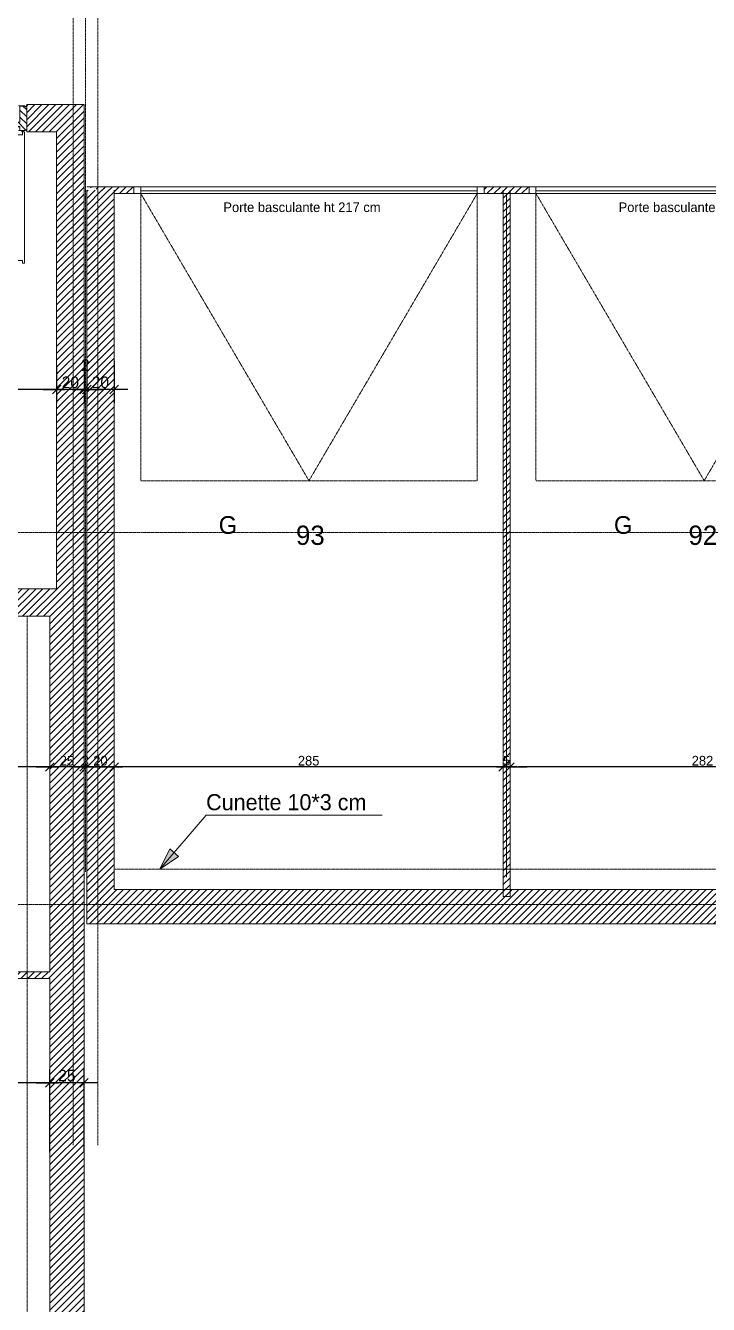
# Model space of a CAD drawing. Header units: centimetres. Extents: x -14085 to 643619, y -47998 to 35592.
# Drawn here: x 9768 to 10267, y 2969 to 3904 of the extents above; entities that cross this region are included whole.
import ezdxf

# ---------------------------------------------------------------- set-up
doc = ezdxf.new("R2010")
doc.units = ezdxf.units.CM
doc.header["$PDMODE"] = 1
doc.header["$PDSIZE"] = -2
for name, pattern in [('ISO-02', [0.75, 0.6, -0.15]), ('Style de ligne -1', [0.41664, 0.20828, -0.20836]), ('Style de ligne -11', [0.347222, 0.20828, -0.138942]), ('Style de ligne -13', [0.147638, 0.098425, -0.049213]), ('Style de ligne -6', [1.04164, 0.625, -0.20828, 0.06943, -0.13893]), ('VW-01', [0.41656, 0.20828, -0.20828])]:
    doc.linetypes.add(name, pattern=pattern)
doc.layers.get('0').update_dxf_attribs({"lineweight": 18, "true_color": 0x848484})
doc.layers.add('01_cote_gen', color=4, linetype='Continuous')
doc.layers.add('AA_COTES', color=2, linetype='Continuous')
for name, color, linetype, lineweight in [('B GÈnÈral_Hatch', 7, 'Continuous', 5), ('B Général', 7, 'Continuous', 5), ('C ANNOTATIONS-cotation', 7, 'Continuous', 5), ('C ANNOTATIONS-prestations', 7, 'Continuous', 5), ('C ANNOTATIONS-texte', 7, 'Continuous', 5), ('C ANNOTATIONS-texte_Hatch', 7, 'Continuous', 5)]:
    doc.layers.add(name, color=color, linetype=linetype, lineweight=lineweight)
doc.layers.add('C ANNOTATIONS-axes', color=1, linetype='ISO-02', lineweight=13, true_color=0xff0000)
doc.layers.add('C ANNOTATIONS-axes horizontaux', color=1, linetype='VW-01', lineweight=13, true_color=0xff0000)
doc.styles.add('Eurostile', font='')
doc.styles.add('STYLE2', font='ARIALN.TTF')
doc.styles.get('Eurostile').set_extended_font_data('Eurostile')
doc.dimstyles.new('100é', dxfattribs={"dimtxt": 8.470801, "dimasz": 6.232178, "dimexe": 10, "dimexo": 25, "dimgap": 1, "dimtad": 1, "dimdec": 1, "dimtxsty": 'Eurostile', "dimblk": 'VW_SLASH', "dimblk1": 'VW_SLASH', "dimblk2": 'VW_SLASH', "dimcen": 0, "dimdle": 10, "dimazin": 0, "dimtfac": 1, "dimtdec": 1, "dimtix": 1, "dimtmove": 0, "dimatfit": 0, "dimldrblk": 'VW_FILLEDARROW', "dimfxl": 50.8, "dimfxlon": 1, "dimfrac": 2, "dimtolj": 1, "dimarcsym": 0})
doc.dimstyles.new('JB50', dxfattribs={"dimscale": 0.1, "dimtxt": 150, "dimasz": 15, "dimexe": 0.1, "dimexo": 0.1, "dimgap": 0.09, "dimtad": 1, "dimdec": 1, "dimdsep": 46, "dimtxsty": 'STYLE2', "dimblk1": 'BOND_G', "dimblk2": 'BOND_D', "dimsah": 1, "dimcen": 1.5, "dimdle": 0.01, "dimse1": 1, "dimse2": 1, "dimclrd": 4, "dimclre": 2, "dimclrt": 6, "dimazin": 2, "dimtfac": 2.333333, "dimtdec": 1, "dimtix": 1, "dimtmove": 2, "dimatfit": 3, "dimldrblk": 'BOND_G', "dimfxl": 1, "dimtolj": 1, "dimtzin": 0, "dimarcsym": 0})
pattern_1 = [(45, (0, 0), (2.4253472, -2.6458333), [])]

# ---------------------------------------------------------------- blocks, each defined once
blk = doc.blocks.new('Porte basculante ht200cm')
at = {"layer": 'B Général', "color": 7, "linetype": 'Style de ligne -1', "lineweight": 5}
for p, q in [((-123, -2.5), (0, -212.5)), ((0, -212.5), (123, -2.5))]:
    blk.add_line(p, q, dxfattribs=at)
at = {"layer": 'B Général', "color": 7, "linetype": 'Continuous', "lineweight": 5, "flags": 128}
for points in [[(-128, 2.5), (128, 2.5), (128, -2.5), (-128, -2.5)], [(-123, 2.5), (123, 2.5), (123, -0.5), (-123, -0.5)]]:
    blk.add_lwpolyline(points, close=True, dxfattribs=at)
at = {"layer": 'B Général', "flags": 128}
for points in [[(-128, 2.5), (-123, 2.5), (-123, -2.5), (-128, -2.5)], [(123, 2.5), (128, 2.5), (128, -2.5), (123, -2.5)]]:
    blk.add_lwpolyline(points, close=True, dxfattribs=at)
at = {"layer": 'B Général', "color": 7, "linetype": 'Style de ligne -1', "lineweight": 5, "flags": 128}
blk.add_lwpolyline([(-123, -2.5), (123, -2.5), (123, -212.5), (-123, -212.5)], close=True, dxfattribs=at)
at = {"layer": 'B Général', "insert": (-66, -238.42), "char_height": 12.94, "attachment_point": 1, "line_spacing_factor": 0.894142, "style": 'Eurostile'}
blk.add_mtext('G', dxfattribs=at)
at = {"layer": 'C ANNOTATIONS-prestations', "insert": (-62.58, -8.98), "char_height": 7.059, "attachment_point": 1, "line_spacing_factor": 0.894142, "style": 'Eurostile'}
blk.add_mtext('Porte basculante ht 217 cm', dxfattribs=at)
blk = doc.blocks.new('PP 93_204 PF1_2h mur20')
at = {"layer": 'B GÈnÈral_Hatch', "linetype": 'Continuous', "lineweight": 5}
h = blk.add_hatch(dxfattribs=at)
h.set_pattern_fill('50_BETON', style=0, pattern_type=2)
h.set_pattern_definition(pattern_1)
edge = h.paths.add_edge_path()
edge.add_line((-51.6, -8.95), (-50.94, -8.37))
edge.add_line((-50.94, -8.37), (-50.93, -8.36))
edge.add_arc((-50.79, -8.52), 0.2, 48.99091, 131.00909, ccw=False)
edge.add_line((-50.66, -8.36), (-50.65, -8.37))
edge.add_line((-50.65, -8.37), (-50.1, -8.86))
edge.add_line((-50.1, -8.86), (-50.1, -8.86))
edge.add_arc((-50.06, -8.82), 0.05, 228.99091, 270)
edge.add_line((-50.06, -8.87), (-50.06, -8.87))
edge.add_line((-50.06, -8.87), (-46.7, -8.87))
edge.add_line((-46.7, -8.87), (-46.69, -8.87))
edge.add_arc((-46.69, -8.83), 0.0435, 270, 360)
edge.add_line((-46.65, -8.83), (-46.65, 2.7))
edge.add_arc((-46.48, 2.7), 0.174, 90, 180, ccw=False)
edge.add_line((-46.48, 2.87), (-46.45, 2.87))
edge.add_line((-46.45, 2.87), (-44.9, 2.87))
edge.add_line((-44.9, 2.87), (-44.89, 2.87))
edge.add_arc((-44.89, 2.91), 0.0435, 270, 360)
edge.add_line((-44.85, 2.91), (-44.85, 5.96))
edge.add_arc((-44.89, 5.96), 0.0435, 0, 90)
edge.add_line((-44.89, 6), (-44.9, 6))
edge.add_line((-44.9, 6), (-46.45, 6))
edge.add_line((-46.45, 6), (-46.48, 6))
edge.add_arc((-46.48, 6.17), 0.174, 180, 270, ccw=False)
edge.add_line((-46.65, 6.17), (-46.65, 8.83))
edge.add_arc((-46.69, 8.83), 0.0435, 0, 90)
edge.add_line((-46.69, 8.87), (-46.7, 8.87))
edge.add_line((-46.7, 8.87), (-50.06, 8.87))
edge.add_line((-50.06, 8.87), (-50.06, 8.87))
edge.add_arc((-50.06, 8.82), 0.05, 90, 131.00909)
edge.add_line((-50.1, 8.86), (-50.1, 8.86))
edge.add_line((-50.1, 8.86), (-50.65, 8.37))
edge.add_line((-50.65, 8.37), (-50.66, 8.37))
edge.add_arc((-50.79, 8.52), 0.2, 233.09668, 311.00909, ccw=False)
edge.add_line((-50.91, 8.36), (-50.92, 8.36))
edge.add_line((-50.92, 8.36), (-51.44, 8.81))
edge.add_line((-51.44, 8.81), (-51.44, 8.81))
edge.add_line((-51.44, 8.81), (-51.6, 8.95))
edge.add_line((-51.6, 8.95), (-51.6, -8.95))
h = blk.add_hatch(dxfattribs=at)
h.set_pattern_fill('50_BETON', style=0, pattern_type=2)
h.set_pattern_definition(pattern_1)
edge = h.paths.add_edge_path()
edge.add_line((51.6, -8.95), (50.94, -8.37))
edge.add_line((50.94, -8.37), (50.93, -8.36))
edge.add_arc((50.79, -8.52), 0.2, 48.99091, 131.00909)
edge.add_line((50.66, -8.36), (50.65, -8.37))
edge.add_line((50.65, -8.37), (50.1, -8.86))
edge.add_line((50.1, -8.86), (50.1, -8.86))
edge.add_arc((50.06, -8.82), 0.05, 270, 311.00909, ccw=False)
edge.add_line((50.06, -8.87), (50.06, -8.87))
edge.add_line((50.06, -8.87), (46.7, -8.87))
edge.add_line((46.7, -8.87), (46.69, -8.87))
edge.add_arc((46.69, -8.83), 0.0435, 180, 270, ccw=False)
edge.add_line((46.65, -8.83), (46.65, 2.7))
edge.add_arc((46.48, 2.7), 0.174, 0, 90)
edge.add_line((46.48, 2.87), (46.45, 2.87))
edge.add_line((46.45, 2.87), (44.9, 2.87))
edge.add_line((44.9, 2.87), (44.89, 2.87))
edge.add_arc((44.89, 2.91), 0.0435, 180, 270, ccw=False)
edge.add_line((44.85, 2.91), (44.85, 5.96))
edge.add_arc((44.89, 5.96), 0.0435, 90, 180, ccw=False)
edge.add_line((44.89, 6), (44.9, 6))
edge.add_line((44.9, 6), (46.45, 6))
edge.add_line((46.45, 6), (46.48, 6))
edge.add_arc((46.48, 6.17), 0.174, 270, 360)
edge.add_line((46.65, 6.17), (46.65, 8.83))
edge.add_arc((46.69, 8.83), 0.0435, 90, 180, ccw=False)
edge.add_line((46.69, 8.87), (46.7, 8.87))
edge.add_line((46.7, 8.87), (50.06, 8.87))
edge.add_line((50.06, 8.87), (50.06, 8.87))
edge.add_arc((50.06, 8.82), 0.05, 48.99091, 90, ccw=False)
edge.add_line((50.1, 8.86), (50.1, 8.86))
edge.add_line((50.1, 8.86), (50.65, 8.37))
edge.add_line((50.65, 8.37), (50.66, 8.37))
edge.add_arc((50.79, 8.52), 0.2, 228.99091, 306.90332)
edge.add_line((50.91, 8.36), (50.92, 8.36))
edge.add_line((50.92, 8.36), (51.44, 8.81))
edge.add_line((51.44, 8.81), (51.44, 8.81))
edge.add_line((51.44, 8.81), (51.6, 8.95))
edge.add_line((51.6, 8.95), (51.6, -8.95))
at = {"layer": 'B Général', "linetype": 'Style de ligne -13', "lineweight": 5}
for p, q in [((46.7, 9), (-46.7, 9)), ((46.7, -9), (-46.7, -9))]:
    blk.add_line(p, q, dxfattribs=at)
at = {"layer": 'B Général', "color": 7, "linetype": 'Continuous', "lineweight": 5, "flags": 128}
blk.add_lwpolyline([(45, 12), (48.5, 12), (48.5, 10), (50, 10), (50.01, 106), (48.51, 106), (48.51, 104), (45.01, 104)], close=True, dxfattribs=at)
at = {"layer": 'B Général', "linetype": 'Continuous', "lineweight": 5, "flags": 128}
for points in [[(-46.5, 8.83), (-46.5, 6.17, 0.414214), (-46.46, 6.13), (-46.45, 6.13), (-44.9, 6.13), (-44.87, 6.13, -0.414214), (-44.7, 5.96), (-44.7, 2.91, -0.414214), (-44.87, 2.74), (-44.9, 2.74), (-46.45, 2.74), (-46.46, 2.74, 0.414214), (-46.5, 2.7), (-46.5, -8.83, -0.414214), (-46.67, -9), (-46.7, -9), (-50.06, -9), (-50.07, -9, -0.18087), (-50.2, -8.95), (-50.2, -8.95), (-50.76, -8.47), (-50.76, -8.46, 0.373975), (-50.83, -8.46), (-50.83, -8.47), (-51.49, -9.04), (-51.6, -8.95), (-50.94, -8.37), (-50.93, -8.36, -0.373975), (-50.66, -8.36), (-50.65, -8.37), (-50.1, -8.86), (-50.1, -8.86, 0.18087), (-50.06, -8.87), (-50.06, -8.87), (-46.7, -8.87), (-46.69, -8.87, 0.414214), (-46.65, -8.83), (-46.65, 2.7, -0.414214), (-46.48, 2.87), (-46.45, 2.87), (-44.9, 2.87), (-44.89, 2.87, 0.414214), (-44.85, 2.91), (-44.85, 5.96, 0.414214), (-44.89, 6), (-44.9, 6), (-46.45, 6), (-46.48, 6, -0.414214), (-46.65, 6.17), (-46.65, 8.83, 0.414214), (-46.69, 8.87), (-46.7, 8.87), (-50.06, 8.87), (-50.06, 8.87, 0.18087), (-50.1, 8.86), (-50.1, 8.86), (-50.65, 8.37), (-50.66, 8.37, -0.353689), (-50.91, 8.36), (-50.92, 8.36), (-51.44, 8.81), (-51.44, 8.81), (-51.6, 8.95), (-51.49, 9.04), (-50.88, 8.51, 0.385556), (-50.77, 8.46), (-50.76, 8.47), (-50.2, 8.95), (-50.2, 8.95, -0.18087), (-50.07, 9), (-50.06, 9), (-46.7, 9), (-46.67, 9, -0.414214)], [(46.5, 8.83), (46.5, 6.17, -0.414214), (46.46, 6.13), (46.45, 6.13), (44.9, 6.13), (44.87, 6.13, 0.414214), (44.7, 5.96), (44.7, 2.91, 0.414214), (44.87, 2.74), (44.9, 2.74), (46.45, 2.74), (46.46, 2.74, -0.414214), (46.5, 2.7), (46.5, -8.83, 0.414214), (46.67, -9), (46.7, -9), (50.06, -9), (50.07, -9, 0.18087), (50.2, -8.95), (50.2, -8.95), (50.76, -8.47), (50.76, -8.46, -0.373975), (50.83, -8.46), (50.83, -8.47), (51.49, -9.04), (51.6, -8.95), (50.94, -8.37), (50.93, -8.36, 0.373975), (50.66, -8.36), (50.65, -8.37), (50.1, -8.86), (50.1, -8.86, -0.18087), (50.06, -8.87), (50.06, -8.87), (46.7, -8.87), (46.69, -8.87, -0.414214), (46.65, -8.83), (46.65, 2.7, 0.414214), (46.48, 2.87), (46.45, 2.87), (44.9, 2.87), (44.89, 2.87, -0.414214), (44.85, 2.91), (44.85, 5.96, -0.414214), (44.89, 6), (44.9, 6), (46.45, 6), (46.48, 6, 0.414214), (46.65, 6.17), (46.65, 8.83, -0.414214), (46.69, 8.87), (46.7, 8.87), (50.06, 8.87), (50.06, 8.87, -0.18087), (50.1, 8.86), (50.1, 8.86), (50.65, 8.37), (50.66, 8.37, 0.353689), (50.91, 8.36), (50.92, 8.36), (51.44, 8.81), (51.44, 8.81), (51.6, 8.95), (51.49, 9.04), (50.88, 8.51, -0.385556), (50.77, 8.46), (50.76, 8.47), (50.2, 8.95), (50.2, 8.95, 0.18087), (50.07, 9), (50.06, 9), (46.7, 9), (46.67, 9, 0.414214)]]:
    blk.add_lwpolyline(points, format="xyb", close=True, dxfattribs=at)
at = {"layer": 'B Général', "color": 250, "linetype": 'Continuous', "lineweight": 5, "true_color": 0x444444, "flags": 128}
blk.add_lwpolyline([(0, -20.5), (-14, -41.85), (14, -41.85)], close=True, dxfattribs=at)
at = {"layer": 'B Général', "linetype": 'Continuous', "lineweight": 5}
blk.add_circle((48.5, 9.5), 0.5, dxfattribs=at)
at = {"layer": 'B Général', "color": 7, "linetype": 'Continuous', "lineweight": 5}
blk.add_arc((48.5, 9.5), 94.5, 90, 181.23226, dxfattribs=at)
at = {"layer": 'C ANNOTATIONS-prestations', "insert": (25.17, 12.23), "char_height": 7.059, "attachment_point": 1, "rotation": 90, "line_spacing_factor": 0.894142, "style": 'Eurostile'}
blk.add_mtext('PP 93*204\\PPF 1/2h\\P', dxfattribs=at)
blk = doc.blocks.new('Objet Paramétrique')
at = {"layer": 'B Général', "color": 7, "linetype": 'Continuous', "lineweight": 5}
for p, q in [((0, 0), (0, 500)), ((287, 0), (287, 500)), ((574, 0), (574, 500))]:
    blk.add_line(p, q, dxfattribs=at)
at = {"layer": 'B Général', "color": 7, "extrusion": (0, 0, -1), "char_height": 14.118, "attachment_point": 5, "text_direction": (-1, 0, 0), "line_spacing_factor": 0.894142, "style": 'Eurostile'}
for s, insert in [('92', (143.5, 250)), ('93', (430.5, 250))]:
    blk.add_mtext(s, dxfattribs=dict(at, insert=insert))
blk = doc.blocks.new('Groupe-112-1')
at = {"layer": 'B Général', "color": 1, "linetype": 'Style de ligne -11', "lineweight": 5}
blk.add_line((2145.67, -1173.93), (2145.67, 946.07), dxfattribs=at)
blk = doc.blocks.new('axes 2')
at = {"layer": 'B Général', "color": 1, "linetype": 'Style de ligne -6', "lineweight": 13, "flags": 128}
for points in [[(2079.747, 1361.07), (2079.747, 1277.57), (2136.672, 1228.57), (2136.672, -1373.93)], [(2211.596, 1361.07), (2211.596, 1277.57), (2154.672, 1228.57), (2154.672, -1373.93)]]:
    blk.add_lwpolyline(points, dxfattribs=at)
at = {"layer": 'C ANNOTATIONS-axes horizontaux', "color": 5, "true_color": 0x0000ff}
for p, q in [((4705, -925.93), (-4705, -925.93)), ((4705, -1197.93), (-4705, -1197.93))]:
    blk.add_line(p, q, dxfattribs=at)
at = {"layer": 'B Général', "color": 7}
blk.add_blockref('Groupe-112-1', (0, 0), dxfattribs=at)
blk = doc.blocks.new('VW_SLASH')
at = {"color": 0, "linetype": 'ByBlock', "lineweight": -2}
blk.add_line((1.6, 0), (-1, 0), dxfattribs=at)
at = {"color": 0, "lineweight": 20, "flags": 128}
blk.add_lwpolyline([(0.5, 0.5), (-0.5, -0.5)], dxfattribs=at)
blk = doc.blocks.new('*D238')
at = {"layer": 'C ANNOTATIONS-cotation', "color": 0, "linetype": 'Continuous', "lineweight": -2, "transparency": 16777216}
for p, q in [((9606.91, 3688.8), (9606.91, 3628)), ((9790.48, 3654.61), (9790.48, 3628)), ((9784.25, 3638), (9613.14, 3638))]:
    blk.add_line(p, q, dxfattribs=at)
at = {"layer": 'Defpoints', "color": 0, "linetype": 'Continuous', "lineweight": 0, "transparency": 16777216}
for p in [(9606.91, 3753.55), (9790.48, 3679.61), (9606.91, 3638)]:
    blk.add_point(p, dxfattribs=at)
at = {"layer": 'C ANNOTATIONS-cotation', "color": 0, "linetype": 'Continuous', "lineweight": -2, "transparency": 16777216, "xscale": 6.232177734375, "yscale": 6.232177734375, "zscale": 6.232177734375, "rotation": 180}
blk.add_blockref('VW_SLASH', (9606.91, 3638), dxfattribs=at)
at = {"layer": 'C ANNOTATIONS-cotation', "color": 0, "linetype": 'Continuous', "lineweight": -2, "transparency": 16777216, "xscale": 6.232177734375, "yscale": 6.232177734375, "zscale": 6.232177734375}
blk.add_blockref('VW_SLASH', (9790.48, 3638), dxfattribs=at)
at = {"layer": 'C ANNOTATIONS-cotation', "color": 0, "linetype": 'Continuous', "lineweight": 5, "transparency": 16777216, "insert": (9698.7, 3643.24), "char_height": 8.471, "attachment_point": 5, "style": 'Eurostile'}
blk.add_mtext('\\A1;184', dxfattribs=at)
blk = doc.blocks.new('VW_FILLEDARROW')
at = {"linetype": 'Continuous', "lineweight": 0}
blk.add_hatch(color=0, dxfattribs=at).paths.add_polyline_path([(-1.6, 0.43), (0, 0), (-1.6, -0.43)])
at = {"color": 0, "lineweight": 5, "flags": 128}
blk.add_lwpolyline([(-1.6, 0.43), (0, 0), (-1.6, -0.43)], close=True, dxfattribs=at)
blk = doc.blocks.new('*D239')
at = {"layer": 'C ANNOTATIONS-cotation', "color": 0, "linetype": 'Continuous', "lineweight": -2, "transparency": 16777216}
for p, q in [((9810.48, 3659), (9810.48, 3628)), ((9790.48, 3654.61), (9790.48, 3628)), ((9804.25, 3638), (9796.72, 3638))]:
    blk.add_line(p, q, dxfattribs=at)
at = {"layer": 'Defpoints', "color": 0, "linetype": 'Continuous', "lineweight": 0, "transparency": 16777216}
for p in [(9790.48, 3679.61), (9810.48, 3684), (9790.48, 3638)]:
    blk.add_point(p, dxfattribs=at)
at = {"layer": 'C ANNOTATIONS-cotation', "color": 0, "linetype": 'Continuous', "lineweight": -2, "transparency": 16777216, "xscale": 6.232177734375, "yscale": 6.232177734375, "zscale": 6.232177734375, "rotation": 180}
blk.add_blockref('VW_SLASH', (9790.48, 3638), dxfattribs=at)
at = {"layer": 'C ANNOTATIONS-cotation', "color": 0, "linetype": 'Continuous', "lineweight": -2, "transparency": 16777216, "xscale": 6.232177734375, "yscale": 6.232177734375, "zscale": 6.232177734375}
blk.add_blockref('VW_SLASH', (9810.48, 3638), dxfattribs=at)
at = {"layer": 'C ANNOTATIONS-cotation', "color": 0, "linetype": 'Continuous', "lineweight": 5, "transparency": 16777216, "insert": (9800.48, 3643.24), "char_height": 8.471, "attachment_point": 5, "style": 'Eurostile'}
blk.add_mtext('\\A1;20', dxfattribs=at)
blk = doc.blocks.new('*D240')
at = {"layer": 'C ANNOTATIONS-cotation', "color": 0, "linetype": 'Continuous', "lineweight": -2, "transparency": 16777216}
for p, q in [((9810.48, 3659), (9810.48, 3628)), ((9812.48, 3659), (9812.48, 3628)), ((9804.25, 3638), (9798.02, 3638)), ((9812.48, 3638), (9810.48, 3638)), ((9818.72, 3638), (9824.95, 3638))]:
    blk.add_line(p, q, dxfattribs=at)
at = {"layer": 'Defpoints', "color": 0, "linetype": 'Continuous', "lineweight": 0, "transparency": 16777216}
for p in [(9810.48, 3684), (9812.48, 3684), (9810.48, 3638)]:
    blk.add_point(p, dxfattribs=at)
at = {"layer": 'C ANNOTATIONS-cotation', "color": 0, "linetype": 'Continuous', "lineweight": -2, "transparency": 16777216, "xscale": 6.232177734375, "yscale": 6.232177734375, "zscale": 6.232177734375, "rotation": 180}
blk.add_blockref('VW_SLASH', (9812.48, 3638), dxfattribs=at)
at = {"layer": 'C ANNOTATIONS-cotation', "color": 0, "linetype": 'Continuous', "lineweight": -2, "transparency": 16777216, "xscale": 6.232177734375, "yscale": 6.232177734375, "zscale": 6.232177734375}
blk.add_blockref('VW_SLASH', (9810.48, 3638), dxfattribs=at)
at = {"layer": 'C ANNOTATIONS-cotation', "color": 0, "linetype": 'Continuous', "lineweight": 5, "transparency": 16777216, "insert": (9811.48, 3655.93), "char_height": 8.471, "attachment_point": 5, "style": 'Eurostile'}
blk.add_mtext('\\A1;2', dxfattribs=at)
blk = doc.blocks.new('*D241')
at = {"layer": 'C ANNOTATIONS-cotation', "color": 0, "linetype": 'Continuous', "lineweight": -2, "transparency": 16777216}
for p, q in [((9812.48, 3659), (9812.48, 3628)), ((9832.48, 3659), (9832.48, 3628)), ((9826.25, 3638), (9818.72, 3638))]:
    blk.add_line(p, q, dxfattribs=at)
at = {"layer": 'Defpoints', "color": 0, "linetype": 'Continuous', "lineweight": 0, "transparency": 16777216}
for p in [(9812.48, 3684), (9832.48, 3684), (9812.48, 3638)]:
    blk.add_point(p, dxfattribs=at)
at = {"layer": 'C ANNOTATIONS-cotation', "color": 0, "linetype": 'Continuous', "lineweight": -2, "transparency": 16777216, "xscale": 6.232177734375, "yscale": 6.232177734375, "zscale": 6.232177734375, "rotation": 180}
blk.add_blockref('VW_SLASH', (9812.48, 3638), dxfattribs=at)
at = {"layer": 'C ANNOTATIONS-cotation', "color": 0, "linetype": 'Continuous', "lineweight": -2, "transparency": 16777216, "xscale": 6.232177734375, "yscale": 6.232177734375, "zscale": 6.232177734375}
blk.add_blockref('VW_SLASH', (9832.48, 3638), dxfattribs=at)
at = {"layer": 'C ANNOTATIONS-cotation', "color": 0, "linetype": 'Continuous', "lineweight": 5, "transparency": 16777216, "insert": (9822.48, 3643.24), "char_height": 8.471, "attachment_point": 5, "style": 'Eurostile'}
blk.add_mtext('\\A1;20', dxfattribs=at)
blk = doc.blocks.new('Groupe-123-1')
at = {"layer": 'C ANNOTATIONS-texte_Hatch', "linetype": 'Continuous', "lineweight": 0}
blk.add_hatch(color=7, dxfattribs=at).paths.add_polyline_path([(9879.63, 3296.47), (9866, 3287.28), (9873.2, 3302.05)])
at = {"layer": 'C ANNOTATIONS-texte', "flags": 128}
blk.add_lwpolyline([(9866, 3287.28), (9899.8, 3326.83), (10028.5, 3326.83)], dxfattribs=at)
at = {"layer": 'C ANNOTATIONS-texte', "lineweight": 5, "flags": 128}
blk.add_lwpolyline([(9879.63, 3296.47), (9866, 3287.28), (9873.2, 3302.05)], close=True, dxfattribs=at)
at = {"layer": 'C ANNOTATIONS-texte', "color": 7, "insert": (9899.8, 3342.12), "char_height": 11.765, "attachment_point": 1, "rotation": 359.99999, "line_spacing_factor": 0.894142, "style": 'Eurostile'}
blk.add_mtext('Cunette 10*3 cm', dxfattribs=at)
blk = doc.blocks.new('*D294')
at = {"layer": 'C ANNOTATIONS-cotation', "color": 0, "linetype": 'Continuous', "lineweight": -2, "transparency": 16777216}
for p, q in [((9081.91, 3152), (9081.91, 3121)), ((9785.48, 3080.2), (9785.48, 3141)), ((9779.25, 3131), (9088.14, 3131))]:
    blk.add_line(p, q, dxfattribs=at)
at = {"layer": 'Defpoints', "color": 0, "linetype": 'Continuous', "lineweight": 0, "transparency": 16777216}
for p in [(9081.91, 3177), (9081.91, 3131), (9785.48, 2983)]:
    blk.add_point(p, dxfattribs=at)
at = {"layer": 'C ANNOTATIONS-cotation', "color": 0, "linetype": 'Continuous', "lineweight": -2, "transparency": 16777216, "xscale": 6.232177734375, "yscale": 6.232177734375, "zscale": 6.232177734375, "rotation": 180}
blk.add_blockref('VW_SLASH', (9081.91, 3131), dxfattribs=at)
at = {"layer": 'C ANNOTATIONS-cotation', "color": 0, "linetype": 'Continuous', "lineweight": -2, "transparency": 16777216, "xscale": 6.232177734375, "yscale": 6.232177734375, "zscale": 6.232177734375}
blk.add_blockref('VW_SLASH', (9785.48, 3131), dxfattribs=at)
at = {"layer": 'C ANNOTATIONS-cotation', "color": 0, "linetype": 'Continuous', "lineweight": 5, "transparency": 16777216, "insert": (9433.7, 3136.24), "char_height": 8.471, "attachment_point": 5, "style": 'Eurostile'}
blk.add_mtext('\\A1;704', dxfattribs=at)
blk = doc.blocks.new('*D295')
at = {"layer": 'C ANNOTATIONS-cotation', "color": 0, "linetype": 'Continuous', "lineweight": -2, "transparency": 16777216}
for p, q in [((9785.48, 3080.2), (9785.48, 3141)), ((9810.48, 3080.2), (9810.48, 3141)), ((9804.25, 3131), (9791.72, 3131))]:
    blk.add_line(p, q, dxfattribs=at)
at = {"layer": 'Defpoints', "color": 0, "linetype": 'Continuous', "lineweight": 0, "transparency": 16777216}
for p in [(9785.48, 3131), (9810.48, 2986.57), (9785.48, 2983)]:
    blk.add_point(p, dxfattribs=at)
at = {"layer": 'C ANNOTATIONS-cotation', "color": 0, "linetype": 'Continuous', "lineweight": -2, "transparency": 16777216, "xscale": 6.232177734375, "yscale": 6.232177734375, "zscale": 6.232177734375, "rotation": 180}
blk.add_blockref('VW_SLASH', (9785.48, 3131), dxfattribs=at)
at = {"layer": 'C ANNOTATIONS-cotation', "color": 0, "linetype": 'Continuous', "lineweight": -2, "transparency": 16777216, "xscale": 6.232177734375, "yscale": 6.232177734375, "zscale": 6.232177734375}
blk.add_blockref('VW_SLASH', (9810.48, 3131), dxfattribs=at)
at = {"layer": 'C ANNOTATIONS-cotation', "color": 0, "linetype": 'Continuous', "lineweight": 5, "transparency": 16777216, "insert": (9797.98, 3136.24), "char_height": 8.471, "attachment_point": 5, "style": 'Eurostile'}
blk.add_mtext('\\A1;25', dxfattribs=at)
blk = doc.blocks.new('*D307')
at = {"layer": 'C ANNOTATIONS-cotation', "color": 0, "linetype": 'Continuous', "lineweight": -2, "transparency": 16777216}
blk.add_line((9779.25, 3362), (9088.14, 3362), dxfattribs=at)
at = {"layer": 'Defpoints', "color": 0, "linetype": 'Continuous', "lineweight": 0, "transparency": 16777216}
for p in [(9081.91, 3362), (9785.48, 3338), (9081.91, 3324.61)]:
    blk.add_point(p, dxfattribs=at)
at = {"layer": 'C ANNOTATIONS-cotation', "color": 0, "linetype": 'Continuous', "lineweight": -2, "transparency": 16777216, "xscale": 6.232177734375, "yscale": 6.232177734375, "zscale": 6.232177734375, "rotation": 180}
blk.add_blockref('VW_SLASH', (9081.91, 3362), dxfattribs=at)
at = {"layer": 'C ANNOTATIONS-cotation', "color": 0, "linetype": 'Continuous', "lineweight": -2, "transparency": 16777216, "xscale": 6.232177734375, "yscale": 6.232177734375, "zscale": 6.232177734375}
blk.add_blockref('VW_SLASH', (9785.48, 3362), dxfattribs=at)
at = {"layer": 'C ANNOTATIONS-cotation', "color": 0, "linetype": 'Continuous', "lineweight": 5, "transparency": 16777216, "insert": (9433.7, 3366.53), "char_height": 7.059, "attachment_point": 5, "style": 'Eurostile'}
blk.add_mtext('\\A1;704', dxfattribs=at)
blk = doc.blocks.new('*D308')
at = {"layer": 'C ANNOTATIONS-cotation', "color": 0, "linetype": 'Continuous', "lineweight": -2, "transparency": 16777216}
blk.add_line((9804.25, 3362), (9791.72, 3362), dxfattribs=at)
at = {"layer": 'Defpoints', "color": 0, "linetype": 'Continuous', "lineweight": 0, "transparency": 16777216}
for p in [(9785.48, 3362), (9810.48, 3354.4), (9785.48, 3338)]:
    blk.add_point(p, dxfattribs=at)
at = {"layer": 'C ANNOTATIONS-cotation', "color": 0, "linetype": 'Continuous', "lineweight": -2, "transparency": 16777216, "xscale": 6.232177734375, "yscale": 6.232177734375, "zscale": 6.232177734375, "rotation": 180}
blk.add_blockref('VW_SLASH', (9785.48, 3362), dxfattribs=at)
at = {"layer": 'C ANNOTATIONS-cotation', "color": 0, "linetype": 'Continuous', "lineweight": -2, "transparency": 16777216, "xscale": 6.232177734375, "yscale": 6.232177734375, "zscale": 6.232177734375}
blk.add_blockref('VW_SLASH', (9810.48, 3362), dxfattribs=at)
at = {"layer": 'C ANNOTATIONS-cotation', "color": 0, "linetype": 'Continuous', "lineweight": 5, "transparency": 16777216, "insert": (9797.98, 3366.53), "char_height": 7.059, "attachment_point": 5, "style": 'Eurostile'}
blk.add_mtext('\\A1;25', dxfattribs=at)
blk = doc.blocks.new('*D309')
at = {"layer": 'C ANNOTATIONS-cotation', "color": 0, "linetype": 'Continuous', "lineweight": -2, "transparency": 16777216}
for p, q in [((9804.25, 3362), (9798.02, 3362)), ((9812.48, 3362), (9810.48, 3362)), ((9818.72, 3362), (9824.95, 3362))]:
    blk.add_line(p, q, dxfattribs=at)
at = {"layer": 'Defpoints', "color": 0, "linetype": 'Continuous', "lineweight": 0, "transparency": 16777216}
for p in [(9812.48, 3374.43), (9810.48, 3362), (9810.48, 3354.4)]:
    blk.add_point(p, dxfattribs=at)
at = {"layer": 'C ANNOTATIONS-cotation', "color": 0, "linetype": 'Continuous', "lineweight": -2, "transparency": 16777216, "xscale": 6.232177734375, "yscale": 6.232177734375, "zscale": 6.232177734375, "rotation": 180}
blk.add_blockref('VW_SLASH', (9812.48, 3362), dxfattribs=at)
at = {"layer": 'C ANNOTATIONS-cotation', "color": 0, "linetype": 'Continuous', "lineweight": -2, "transparency": 16777216, "xscale": 6.232177734375, "yscale": 6.232177734375, "zscale": 6.232177734375}
blk.add_blockref('VW_SLASH', (9810.48, 3362), dxfattribs=at)
at = {"layer": 'C ANNOTATIONS-cotation', "color": 0, "linetype": 'Continuous', "lineweight": 5, "transparency": 16777216, "insert": (9811.48, 3366.53), "char_height": 7.059, "attachment_point": 5, "style": 'Eurostile'}
blk.add_mtext('\\A1;2', dxfattribs=at)
blk = doc.blocks.new('*D310')
at = {"layer": 'C ANNOTATIONS-cotation', "color": 0, "linetype": 'Continuous', "lineweight": -2, "transparency": 16777216}
blk.add_line((9826.25, 3362), (9818.72, 3362), dxfattribs=at)
at = {"layer": 'Defpoints', "color": 0, "linetype": 'Continuous', "lineweight": 0, "transparency": 16777216}
for p in [(9812.48, 3374.43), (9812.48, 3362), (9832.48, 3352.43)]:
    blk.add_point(p, dxfattribs=at)
at = {"layer": 'C ANNOTATIONS-cotation', "color": 0, "linetype": 'Continuous', "lineweight": -2, "transparency": 16777216, "xscale": 6.232177734375, "yscale": 6.232177734375, "zscale": 6.232177734375, "rotation": 180}
blk.add_blockref('VW_SLASH', (9812.48, 3362), dxfattribs=at)
at = {"layer": 'C ANNOTATIONS-cotation', "color": 0, "linetype": 'Continuous', "lineweight": -2, "transparency": 16777216, "xscale": 6.232177734375, "yscale": 6.232177734375, "zscale": 6.232177734375}
blk.add_blockref('VW_SLASH', (9832.48, 3362), dxfattribs=at)
at = {"layer": 'C ANNOTATIONS-cotation', "color": 0, "linetype": 'Continuous', "lineweight": 5, "transparency": 16777216, "insert": (9822.48, 3366.53), "char_height": 7.059, "attachment_point": 5, "style": 'Eurostile'}
blk.add_mtext('\\A1;20', dxfattribs=at)
blk = doc.blocks.new('*D311')
at = {"layer": 'C ANNOTATIONS-cotation', "color": 0, "linetype": 'Continuous', "lineweight": -2, "transparency": 16777216}
blk.add_line((10110.75, 3362), (9838.72, 3362), dxfattribs=at)
at = {"layer": 'Defpoints', "color": 0, "linetype": 'Continuous', "lineweight": 0, "transparency": 16777216}
for p in [(9832.48, 3362), (9832.48, 3352.43), (10116.98, 3352.43)]:
    blk.add_point(p, dxfattribs=at)
at = {"layer": 'C ANNOTATIONS-cotation', "color": 0, "linetype": 'Continuous', "lineweight": -2, "transparency": 16777216, "xscale": 6.232177734375, "yscale": 6.232177734375, "zscale": 6.232177734375, "rotation": 180}
blk.add_blockref('VW_SLASH', (9832.48, 3362), dxfattribs=at)
at = {"layer": 'C ANNOTATIONS-cotation', "color": 0, "linetype": 'Continuous', "lineweight": -2, "transparency": 16777216, "xscale": 6.232177734375, "yscale": 6.232177734375, "zscale": 6.232177734375}
blk.add_blockref('VW_SLASH', (10116.98, 3362), dxfattribs=at)
at = {"layer": 'C ANNOTATIONS-cotation', "color": 0, "linetype": 'Continuous', "lineweight": 5, "transparency": 16777216, "insert": (9974.73, 3366.53), "char_height": 7.059, "attachment_point": 5, "style": 'Eurostile'}
blk.add_mtext('\\A1;285', dxfattribs=at)
blk = doc.blocks.new('*D312')
at = {"layer": 'C ANNOTATIONS-cotation', "color": 0, "linetype": 'Continuous', "lineweight": -2, "transparency": 16777216}
for p, q in [((10110.75, 3362), (10104.52, 3362)), ((10121.98, 3362), (10116.98, 3362)), ((10128.22, 3362), (10134.45, 3362))]:
    blk.add_line(p, q, dxfattribs=at)
at = {"layer": 'Defpoints', "color": 0, "linetype": 'Continuous', "lineweight": 0, "transparency": 16777216}
for p in [(10116.98, 3362), (10116.98, 3352.43), (10121.98, 3343.77)]:
    blk.add_point(p, dxfattribs=at)
at = {"layer": 'C ANNOTATIONS-cotation', "color": 0, "linetype": 'Continuous', "lineweight": -2, "transparency": 16777216, "xscale": 6.232177734375, "yscale": 6.232177734375, "zscale": 6.232177734375}
blk.add_blockref('VW_SLASH', (10116.98, 3362), dxfattribs=at)
at = {"layer": 'C ANNOTATIONS-cotation', "color": 0, "linetype": 'Continuous', "lineweight": -2, "transparency": 16777216, "xscale": 6.232177734375, "yscale": 6.232177734375, "zscale": 6.232177734375, "rotation": 180}
blk.add_blockref('VW_SLASH', (10121.98, 3362), dxfattribs=at)
at = {"layer": 'C ANNOTATIONS-cotation', "color": 0, "linetype": 'Continuous', "lineweight": 5, "transparency": 16777216, "insert": (10119.48, 3366.53), "char_height": 7.059, "attachment_point": 5, "style": 'Eurostile'}
blk.add_mtext('\\A1;5', dxfattribs=at)
blk = doc.blocks.new('*D313')
at = {"layer": 'C ANNOTATIONS-cotation', "color": 0, "linetype": 'Continuous', "lineweight": -2, "transparency": 16777216}
blk.add_line((10397.25, 3362), (10128.22, 3362), dxfattribs=at)
at = {"layer": 'Defpoints', "color": 0, "linetype": 'Continuous', "lineweight": 0, "transparency": 16777216}
for p in [(10121.98, 3362), (10403.48, 3357.8), (10121.98, 3343.77)]:
    blk.add_point(p, dxfattribs=at)
at = {"layer": 'C ANNOTATIONS-cotation', "color": 0, "linetype": 'Continuous', "lineweight": -2, "transparency": 16777216, "xscale": 6.232177734375, "yscale": 6.232177734375, "zscale": 6.232177734375, "rotation": 180}
blk.add_blockref('VW_SLASH', (10121.98, 3362), dxfattribs=at)
at = {"layer": 'C ANNOTATIONS-cotation', "color": 0, "linetype": 'Continuous', "lineweight": -2, "transparency": 16777216, "xscale": 6.232177734375, "yscale": 6.232177734375, "zscale": 6.232177734375}
blk.add_blockref('VW_SLASH', (10403.48, 3362), dxfattribs=at)
at = {"layer": 'C ANNOTATIONS-cotation', "color": 0, "linetype": 'Continuous', "lineweight": 5, "transparency": 16777216, "insert": (10262.73, 3366.53), "char_height": 7.059, "attachment_point": 5, "style": 'Eurostile'}
blk.add_mtext('\\A1;282', dxfattribs=at)
blk = doc.blocks.new('BOND_G')
at = {"layer": 'AA_COTES', "color": 0}
for p, q in [((0, -5), (0, 15)), ((5, 0), (-5, 0)), ((1.77, 1.77), (-1.77, -1.77))]:
    blk.add_line(p, q, dxfattribs=at)
blk = doc.blocks.new('BOND_D')
at = {"layer": 'AA_COTES', "color": 0}
for p, q in [((5, 0), (-5, 0)), ((-1.77, -1.77), (1.77, 1.77)), ((0, 5), (0, -15))]:
    blk.add_line(p, q, dxfattribs=at)
blk = doc.blocks.new('*D1680')
at = {"layer": '01_cote_gen', "color": 4, "lineweight": -2, "transparency": 16777216}
blk.add_line((-22.5, 3720.86), (-22.5, 4438.89), dxfattribs=at)
at = {"layer": 'Defpoints', "color": 0, "lineweight": 0, "transparency": 16777216}
for p in [(-22.5, 4440.39), (0, 4440.39), (52858.64, 3719.36)]:
    blk.add_point(p, dxfattribs=at)
at = {"layer": '01_cote_gen', "color": 4, "lineweight": -2, "transparency": 16777216, "xscale": 1.5, "yscale": 1.5, "zscale": 1.5}
for name, p, rotation in [('BOND_D', (-22.5, 4440.39), 90), ('BOND_G', (-22.5, 3719.36), 270)]:
    blk.add_blockref(name, p, dxfattribs=dict(at, rotation=rotation))
at = {"layer": '01_cote_gen', "color": 6, "lineweight": 0, "transparency": 16777216, "insert": (-30.04, 4079.87), "char_height": 15, "attachment_point": 5, "rotation": 90, "style": 'STYLE2'}
blk.add_mtext('\\A1;721', dxfattribs=at)

msp = doc.modelspace()

# ---------------------------------------------------------------- hatches: boundary and pattern name
at = {"layer": 'B GÈnÈral_Hatch', "linetype": 'Continuous', "lineweight": 5}
h = msp.add_hatch(dxfattribs=at)
h.set_pattern_fill('50_BETON', style=0, pattern_type=2)
h.set_pattern_definition(pattern_1)
h.paths.add_polyline_path([(9790.48, 3826.39), (9810.48, 3846.39), (9768.55, 3846.39), (9768.55, 3826.39)])
h = msp.add_hatch(dxfattribs=at)
h.set_pattern_fill('50_BETON', style=0, pattern_type=2)
h.set_pattern_definition(pattern_1)
h.paths.add_polyline_path([(9810.48, 3846.39), (9790.48, 3826.39), (9790.48, 3492.19), (9810.48, 3472.19)])
h = msp.add_hatch(dxfattribs=at)
h.set_pattern_fill('50_BETON', style=0, pattern_type=2)
h.set_pattern_definition(pattern_1)
h.paths.add_polyline_path([(9846.98, 3786.35), (9812.48, 3786.35), (9832.48, 3781.35), (9846.98, 3781.35)])
h = msp.add_hatch(dxfattribs=at)
h.set_pattern_fill('50_BETON', style=0, pattern_type=2)
h.set_pattern_definition(pattern_1)
h.paths.add_polyline_path([(9812.48, 3247.29), (9832.48, 3272.29), (9832.48, 3783.85), (9812.48, 3783.85)])
h = msp.add_hatch(dxfattribs=at)
h.set_pattern_fill('50_BETON', style=0, pattern_type=2)
h.set_pattern_definition(pattern_1)
h.paths.add_polyline_path([(10102.98, 3786.35), (10102.98, 3781.35), (10135.98, 3781.35), (10135.98, 3786.35)])
h = msp.add_hatch(dxfattribs=at)
h.set_pattern_fill('50_BETON', style=0, pattern_type=2)
h.set_pattern_definition(pattern_1)
h.paths.add_polyline_path([(10116.98, 3267.29), (10121.98, 3267.29), (10121.98, 3783.85), (10116.98, 3783.85)])
h = msp.add_hatch(dxfattribs=at)
h.set_pattern_fill('50_BETON', style=0, pattern_type=2)
h.set_pattern_definition(pattern_1)
h.paths.add_polyline_path([(9810.48, 3472.19), (9790.48, 3492.19), (9435.41, 3492.19), (9415.41, 3472.19)])
h = msp.add_hatch(dxfattribs=at)
h.set_pattern_fill('50_BETON', style=0, pattern_type=2)
h.set_pattern_definition(pattern_1)
h.paths.add_polyline_path([(9785.48, 2349.49), (9810.48, 2324.49), (9810.48, 3472.19), (9785.48, 3472.19)])
h = msp.add_hatch(dxfattribs=at)
h.set_pattern_fill('50_BETON', style=0, pattern_type=2)
h.set_pattern_definition(pattern_1)
h.paths.add_polyline_path([(10823.39, 3247.29), (10823.39, 3272.29), (9832.48, 3272.29), (9812.48, 3247.29)])
h = msp.add_hatch(dxfattribs=at)
h.set_pattern_fill('50_BETON', style=0, pattern_type=2)
h.set_pattern_definition(pattern_1)
h.paths.add_polyline_path([(9079.41, 3207.19), (9785.48, 3207.19), (9785.48, 3212.19), (9079.41, 3212.19)])

# ---------------------------------------------------------------- linework, layer by layer
at = {"layer": 'B Général', "color": 7, "linetype": 'Continuous', "lineweight": 18}
for p, q in [((9768.55, 3846.39), (9810.48, 3846.39)), ((9810.48, 3472.19), (9810.48, 3846.39)), ((9768.55, 3826.39), (9790.48, 3826.39)), ((9790.48, 3492.19), (9790.48, 3826.39)), ((9812.48, 3786.35), (9846.98, 3786.35)), ((9812.48, 3783.85), (9812.48, 3247.29)), ((9832.48, 3783.85), (9832.48, 3272.29)), ((9832.48, 3781.35), (9846.98, 3781.35)), ((10102.98, 3786.35), (10135.98, 3786.35)), ((10102.98, 3781.35), (10135.98, 3781.35)), ((10116.98, 3267.29), (10116.98, 3783.85)), ((10121.98, 3267.29), (10121.98, 3783.85)), ((9606.91, 3492.19), (9790.48, 3492.19)), ((9415.41, 3472.19), (9785.48, 3472.19)), ((9785.48, 3472.19), (9785.48, 3212.19)), ((9810.48, 3472.19), (9810.48, 2324.49)), ((9832.48, 3272.29), (10403.48, 3272.29)), ((9812.48, 3247.29), (10823.39, 3247.29)), ((9785.48, 3212.19), (9079.41, 3212.19)), ((9785.48, 3207.19), (9079.41, 3207.19)), ((9785.48, 3207.19), (9785.48, 2947.19))]:
    msp.add_line(p, q, dxfattribs=at)
at = {"layer": 'B Général', "color": 7, "linetype": 'Continuous', "lineweight": 5}
for p, q in [((9768.55, 3846.39), (9810.48, 3846.39)), ((9768.55, 3826.39), (9768.55, 3846.39)), ((9810.48, 3472.19), (9810.48, 3846.39)), ((9768.55, 3826.39), (9790.48, 3826.39)), ((9790.48, 3492.19), (9790.48, 3826.39)), ((9812.48, 3786.35), (9846.98, 3786.35)), ((9812.48, 3783.85), (9812.48, 3247.29)), ((9832.48, 3783.85), (9832.48, 3272.29)), ((9832.48, 3781.35), (9846.98, 3781.35)), ((9846.98, 3781.35), (9846.98, 3786.35)), ((10102.98, 3786.35), (10135.98, 3786.35)), ((10102.98, 3781.35), (10102.98, 3786.35)), ((10102.98, 3781.35), (10135.98, 3781.35)), ((10116.98, 3267.29), (10116.98, 3783.85)), ((10121.98, 3267.29), (10121.98, 3783.85)), ((10135.98, 3781.35), (10135.98, 3786.35)), ((9606.91, 3492.19), (9790.48, 3492.19)), ((9415.41, 3472.19), (9785.48, 3472.19)), ((9785.48, 3472.19), (9785.48, 3212.19)), ((9810.48, 3472.19), (9810.48, 2324.49)), ((9832.48, 3272.29), (10403.48, 3272.29)), ((10121.98, 3267.29), (10116.98, 3267.29)), ((9812.48, 3247.29), (10823.39, 3247.29)), ((9785.48, 3212.19), (9079.41, 3212.19)), ((9785.48, 3207.19), (9079.41, 3207.19)), ((9785.48, 3207.19), (9785.48, 2947.19))]:
    msp.add_line(p, q, dxfattribs=at)
at = {"layer": 'B Général', "color": 250, "linetype": 'VW-01', "lineweight": 18, "true_color": 0x444444}
for p, q in [((9769, 2947.19), (9769, 3472.19)), ((9832.48, 3287.28), (10683.39, 3287.28))]:
    msp.add_line(p, q, dxfattribs=at)

# ---------------------------------------------------------------- block references
at = {"layer": 'B Général', "color": 7, "xscale": -1, "rotation": 180}
msp.add_blockref('PP 93_204 PF1_2h mur20', (9716.95, 3836.39), dxfattribs=at)
at = {"layer": 'B Général', "color": 7, "xscale": -1}
msp.add_blockref('Objet Paramétrique', (10406.48, 3281.35), dxfattribs=at)
at = {"layer": 'B Général', "color": 7}
for p in [(9974.98, 3783.85), (10263.98, 3783.85)]:
    msp.add_blockref('Porte basculante ht200cm', p, dxfattribs=at)
at = {"layer": 'C ANNOTATIONS-axes', "color": 7}
msp.add_blockref('axes 2', (7665.81, 4459.32), dxfattribs=at)
at = {"layer": 'C ANNOTATIONS-texte', "color": 7}
msp.add_blockref('Groupe-123-1', (0, 0), dxfattribs=at)

# ---------------------------------------------------------------- dimensions: what is measured, and where the dimension line sits
at = {"layer": '01_cote_gen', "lineweight": 0}
dim = msp.add_linear_dim(base=(-22.5, 4440.39), p1=(52858.64, 3719.36), p2=(0, 4440.39), angle=90, dimstyle='JB50', dxfattribs=at)
dim.commit()
dim.dimension.update_dxf_attribs({"geometry": '*D1680', "text_midpoint": (-30.04, 4079.87)})
at = {"layer": 'C ANNOTATIONS-cotation', "color": 7, "linetype": 'Continuous', "lineweight": 5}
for base, p1, p2, override, picture, middle in [((9606.91, 3638), (9790.48, 3679.61), (9606.91, 3753.55), {"dimtxt": 8.470801, "dimdec": 0, "dimpost": '<>', "dimtxsty": 'Eurostile', "dimtmove": 2}, '*D238', (9698.7, 3643.24)), ((9790.48, 3638), (9810.48, 3684), (9790.48, 3679.61), {"dimtxt": 8.470801, "dimdec": 0, "dimpost": '<>', "dimtxsty": 'Eurostile', "dimtmove": 2}, '*D239', (9800.48, 3643.24)), ((9810.48, 3638), (9812.48, 3684), (9810.48, 3684), {"dimtxt": 8.470801, "dimgap": 13.69873, "dimdec": 0, "dimpost": '<>', "dimtxsty": 'Eurostile', "dimtmove": 2}, '*D240', (9811.48, 3655.93)), ((9812.48, 3638), (9832.48, 3684), (9812.48, 3684), {"dimtxt": 8.470801, "dimdec": 0, "dimpost": '<>', "dimtxsty": 'Eurostile', "dimtmove": 2}, '*D241', (9822.48, 3643.24)), ((9081.91, 3362), (9785.48, 3338), (9081.91, 3324.61), {"dimtxt": 7.059001, "dimdec": 0, "dimpost": '<>', "dimtxsty": 'Eurostile', "dimse1": 1, "dimse2": 1, "dimtmove": 2}, '*D307', (9433.7, 3366.53)), ((9785.48, 3362), (9810.48, 3354.4), (9785.48, 3338), {"dimtxt": 7.059001, "dimdec": 0, "dimpost": '<>', "dimtxsty": 'Eurostile', "dimse1": 1, "dimse2": 1, "dimtmove": 2}, '*D308', (9797.98, 3366.53)), ((9810.48, 3362), (9812.48, 3374.43), (9810.48, 3354.4), {"dimtxt": 7.059001, "dimdec": 0, "dimpost": '<>', "dimtxsty": 'Eurostile', "dimse1": 1, "dimse2": 1, "dimtmove": 2}, '*D309', (9811.48, 3366.53)), ((9812.48, 3362), (9832.48, 3352.43), (9812.48, 3374.43), {"dimtxt": 7.059001, "dimdec": 0, "dimpost": '<>', "dimtxsty": 'Eurostile', "dimse1": 1, "dimse2": 1, "dimtmove": 2}, '*D310', (9822.48, 3366.53)), ((9832.48420519, 3362), (10116.98420519, 3352.43375673), (9832.48420519, 3352.43375673), {"dimtxt": 7.059001, "dimdec": 0, "dimpost": '<>', "dimtxsty": 'Eurostile', "dimse1": 1, "dimse2": 1, "dimtmove": 2}, '*D311', (9974.73420519, 3366.52950033)), ((10116.98, 3362), (10121.98, 3343.77), (10116.98, 3352.43), {"dimtxt": 7.059001, "dimdec": 0, "dimpost": '<>', "dimtxsty": 'Eurostile', "dimse1": 1, "dimse2": 1, "dimtmove": 2}, '*D312', (10119.48, 3366.53)), ((10121.98420519, 3362), (10403.4842052, 3357.80384759), (10121.98420519, 3343.77350269), {"dimtxt": 7.059001, "dimdec": 0, "dimpost": '<>', "dimtxsty": 'Eurostile', "dimse1": 1, "dimse2": 1, "dimtmove": 2}, '*D313', (10262.7342052, 3366.52950033)), ((9081.91, 3131), (9785.48, 2983), (9081.91, 3177), {"dimtxt": 8.470801, "dimdec": 0, "dimpost": '<>', "dimtxsty": 'Eurostile', "dimtmove": 2}, '*D294', (9433.7, 3136.24)), ((9785.48, 3131), (9810.48, 2986.57), (9785.48, 2983), {"dimtxt": 8.470801, "dimdec": 0, "dimpost": '<>', "dimtxsty": 'Eurostile', "dimtmove": 2}, '*D295', (9797.98, 3136.24))]:
    dim = msp.add_linear_dim(base=base, p1=p1, p2=p2, dimstyle='100é', override=override, dxfattribs=at)
    dim.commit()
    dim.dimension.update_dxf_attribs({"geometry": picture, "text_midpoint": middle})

doc.saveas('drawing.dxf')
